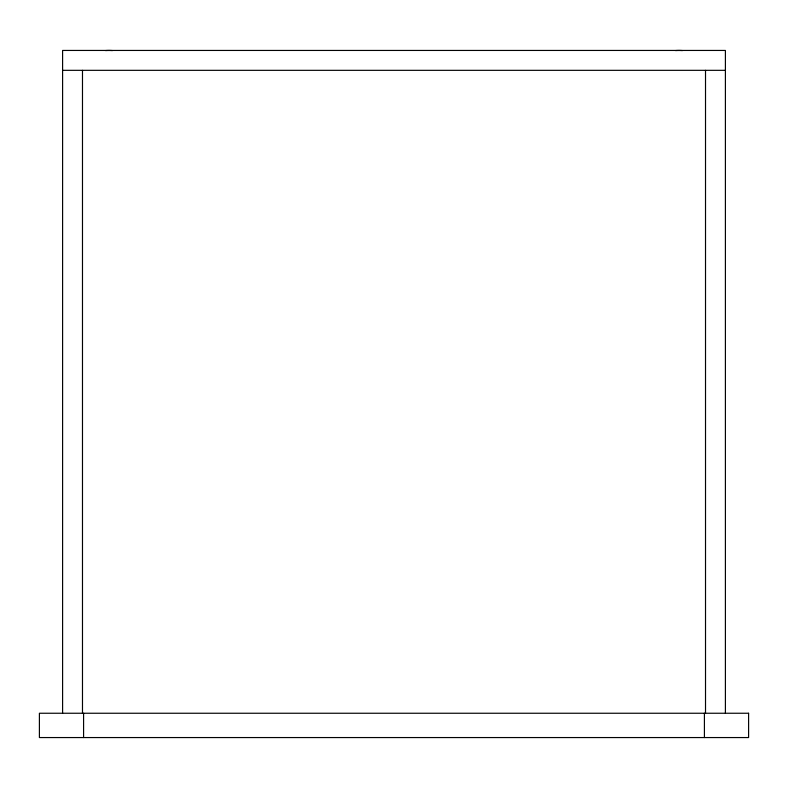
<?xml version="1.0" encoding="UTF-8"?>
<svg xmlns="http://www.w3.org/2000/svg" width="788" height="788" viewBox="0 0 788 788"><rect width="100%" height="100%" fill="white"/><g stroke="black" fill="none" stroke-linecap="round" stroke-linejoin="round"><path stroke-width="1.18" d="M62.597 70.329L725.403 70.329M725.403 713.248L725.403 50.442L62.597 50.442L62.597 713.248M705.516 70.329L705.516 713.248M704.413 713.248L704.413 737.558M83.587 713.248L83.587 737.558M82.484 70.329L82.484 713.248M105.543 50.58A44.187 44.187 0 0 1 112.448 50.58M675.552 50.58A44.187 44.187 0 0 1 682.457 50.58M748.6 713.248L39.4 713.248L39.4 737.558L748.6 737.558L748.6 713.248"/></g></svg>
